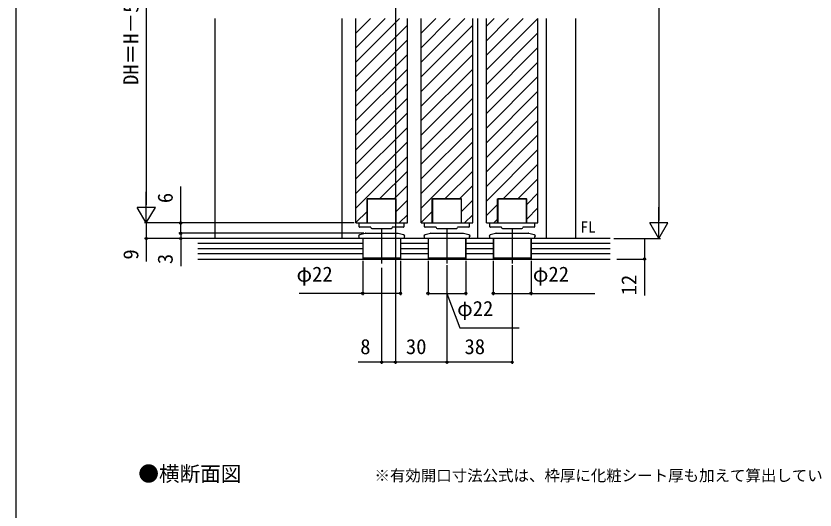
# Model space of a CAD drawing. Units: millimetres, scale not verified. Extents: x -525 to 525, y -783 to 779.
# Drawn here: x -525 to -59.8, y -10.4 to 277.2 of the extents above; entities that cross this region are included whole.
import ezdxf
from ezdxf.enums import TextEntityAlignment as Align

# ---------------------------------------------------------------- set-up
doc = ezdxf.new("R2010")
doc.units = ezdxf.units.MM
doc.header["$LTSCALE"] = 4
for name, color, linetype in [('0-2_USER1', 3, 'Continuous'), ('0-4_YKK_12', 2, 'Continuous'), ('0-5_YKK_13', 4, 'Continuous'), ('0-7_YKK_D', 6, 'Continuous'), ('0-8_YKK_ZWAK', 7, 'Continuous'), ('0-9_YSS_K', 3, 'Continuous')]:
    doc.layers.add(name, color=color, linetype=linetype)
doc.styles.add('ＭＳ ゴシック', font='')
doc.styles.get('ＭＳ ゴシック').set_extended_font_data('MS Gothic')

msp = doc.modelspace()

# ---------------------------------------------------------------- linework, layer by layer
at = {"layer": '0-4_YKK_12'}
for p, q in [((-304.118, 503.699), (-304.118, 87.671)), ((-409.118, 147.71), (-409.118, 275.712)), ((-335.118, 147.71), (-335.118, 275.712)), ((-327.118, 156.714), (-327.118, 275.712)), ((-327.118, 267.227), (-318.632, 275.712)), ((-327.118, 258.742), (-310.147, 275.712)), ((-327.118, 250.256), (-301.662, 275.712)), ((-297.118, 156.714), (-297.118, 275.712)), ((-289.118, 156.714), (-289.118, 275.712)), ((-289.118, 267.227), (-280.632, 275.712)), ((-289.118, 258.742), (-272.147, 275.712)), ((-289.118, 250.256), (-263.662, 275.712)), ((-259.118, 156.714), (-259.118, 275.712)), ((-256.118, 147.71), (-256.118, 275.712)), ((-251.118, 156.714), (-251.118, 275.712)), ((-251.118, 271.286), (-246.691, 275.712)), ((-251.118, 262.8), (-238.206, 275.712)), ((-251.118, 254.315), (-229.721, 275.712)), ((-251.118, 245.83), (-221.236, 275.712)), ((-221.118, 156.714), (-221.118, 275.712)), ((-216.118, 147.71), (-216.118, 275.712)), ((-199.118, 147.71), (-199.118, 275.712)), ((-327.118, 241.771), (-297.118, 271.771)), ((-289.118, 241.771), (-259.118, 271.771)), ((-251.118, 237.345), (-221.118, 267.345)), ((-327.118, 233.286), (-297.118, 263.286)), ((-289.118, 233.286), (-259.118, 263.286)), ((-251.118, 228.859), (-221.118, 258.859)), ((-327.118, 224.8), (-297.118, 254.8)), ((-289.118, 224.8), (-259.118, 254.8)), ((-251.118, 220.374), (-221.118, 250.374)), ((-327.118, 216.315), (-297.118, 246.315)), ((-289.118, 216.315), (-259.118, 246.315)), ((-327.118, 207.83), (-297.118, 237.83)), ((-289.118, 207.83), (-259.118, 237.83)), ((-251.118, 211.889), (-221.118, 241.889)), ((-251.118, 203.403), (-221.118, 233.403)), ((-327.118, 199.345), (-297.118, 229.345)), ((-289.118, 199.345), (-259.118, 229.345)), ((-251.118, 194.918), (-221.118, 224.918)), ((-327.118, 190.859), (-297.118, 220.859)), ((-289.118, 190.859), (-259.118, 220.859)), ((-251.118, 186.433), (-221.118, 216.433)), ((-327.118, 182.374), (-297.118, 212.374)), ((-289.118, 182.374), (-259.118, 212.374)), ((-251.118, 177.948), (-221.118, 207.948)), ((-327.118, 173.889), (-297.118, 203.889)), ((-289.118, 173.889), (-259.118, 203.889)), ((-327.118, 165.403), (-297.118, 195.403)), ((-289.118, 165.403), (-259.118, 195.403)), ((-251.118, 169.462), (-221.118, 199.462)), ((-241.381, 170.714), (-221.118, 190.977)), ((-313.322, 170.714), (-297.118, 186.918)), ((-275.322, 170.714), (-259.118, 186.918)), ((-232.896, 170.714), (-221.118, 182.492)), ((-304.837, 170.714), (-297.118, 178.433)), ((-266.837, 170.714), (-259.118, 178.433)), ((-227.618, 167.506), (-221.118, 174.006)), ((-320.618, 156.714), (-320.618, 170.714)), ((-320.618, 170.714), (-303.618, 170.714)), ((-303.618, 156.714), (-303.618, 170.714)), ((-303.618, 163.448), (-297.118, 169.948)), ((-282.618, 156.714), (-282.618, 170.714)), ((-282.618, 170.714), (-265.618, 170.714)), ((-265.618, 156.714), (-265.618, 170.714)), ((-265.618, 163.448), (-259.118, 169.948)), ((-251.118, 160.977), (-244.618, 167.477)), ((-244.618, 156.714), (-244.618, 170.714)), ((-244.618, 170.714), (-227.618, 170.714)), ((-227.618, 156.714), (-227.618, 170.714)), ((-327.118, 156.918), (-320.618, 163.418)), ((-289.118, 156.918), (-282.618, 163.418)), ((-227.618, 159.021), (-221.118, 165.521)), ((-301.866, 156.714), (-297.118, 161.462)), ((-263.866, 156.714), (-259.118, 161.462)), ((-246.896, 156.714), (-244.618, 158.992)), ((-327.118, 156.714), (-297.118, 156.714)), ((-289.118, 156.714), (-259.118, 156.714)), ((-251.118, 156.714), (-221.118, 156.714)), ((-221.44, 156.714), (-221.118, 157.036))]:
    msp.add_line(p, q, dxfattribs=at)
at = {"layer": '0-5_YKK_13'}
for p, q in [((-303.718, 170.714), (-320.518, 170.714)), ((-320.518, 170.714), (-320.518, 156.714)), ((-303.718, 156.714), (-303.718, 170.714)), ((-265.718, 170.714), (-282.518, 170.714)), ((-282.518, 170.714), (-282.518, 156.714)), ((-265.718, 156.714), (-265.718, 170.714)), ((-227.718, 170.714), (-244.518, 170.714)), ((-244.518, 170.714), (-244.518, 156.714)), ((-227.718, 156.714), (-227.718, 170.714)), ((-325.118, 156.049), (-325.118, 156.414)), ((-325.118, 156.014), (-325.118, 156.049)), ((-325.118, 155.418), (-325.118, 156.014)), ((-325.118, 154.514), (-325.118, 155.418)), ((-324.818, 156.714), (-324.118, 156.714)), ((-323.577, 154.214), (-324.818, 154.214)), ((-324.118, 156.714), (-320.518, 156.714)), ((-318.318, 154.214), (-323.577, 154.214)), ((-318.318, 154.08), (-318.318, 154.214)), ((-317.818, 153.58), (-306.418, 153.58)), ((-300.659, 154.214), (-305.918, 154.214)), ((-299.418, 154.214), (-300.659, 154.214)), ((-299.118, 156.414), (-299.118, 156.049)), ((-299.118, 155.418), (-299.118, 154.514)), ((-287.118, 156.049), (-287.118, 156.414)), ((-287.118, 156.014), (-287.118, 156.049)), ((-287.118, 155.418), (-287.118, 156.014)), ((-287.118, 154.514), (-287.118, 155.418)), ((-286.818, 156.714), (-286.118, 156.714)), ((-285.577, 154.214), (-286.818, 154.214)), ((-286.118, 156.714), (-282.518, 156.714)), ((-280.318, 154.214), (-285.577, 154.214)), ((-280.318, 154.08), (-280.318, 154.214)), ((-279.818, 153.58), (-268.418, 153.58)), ((-262.659, 154.214), (-267.918, 154.214)), ((-261.418, 154.214), (-262.659, 154.214)), ((-261.118, 156.414), (-261.118, 156.049)), ((-261.118, 155.418), (-261.118, 154.514)), ((-249.118, 156.049), (-249.118, 156.414)), ((-249.118, 156.014), (-249.118, 156.049)), ((-249.118, 155.418), (-249.118, 156.014)), ((-249.118, 154.514), (-249.118, 155.418)), ((-248.818, 156.714), (-248.118, 156.714)), ((-247.577, 154.214), (-248.818, 154.214)), ((-248.118, 156.714), (-244.518, 156.714)), ((-242.318, 154.214), (-247.577, 154.214)), ((-242.318, 154.08), (-242.318, 154.214)), ((-241.818, 153.58), (-230.418, 153.58)), ((-224.659, 154.214), (-229.918, 154.214)), ((-223.418, 154.214), (-224.659, 154.214)), ((-223.118, 156.414), (-223.118, 156.049)), ((-223.118, 155.418), (-223.118, 154.514)), ((-325.618, 148.871), (-325.618, 148.81)), ((-321.745, 150.676), (-324.877, 149.837)), ((-321.486, 150.71), (-302.749, 150.71)), ((-312.118, 153.21), (-312.118, 133.21)), ((-299.359, 149.837), (-302.491, 150.676)), ((-298.618, 148.81), (-298.618, 148.871)), ((-287.618, 148.871), (-287.618, 148.81)), ((-283.745, 150.676), (-286.877, 149.837)), ((-283.486, 150.71), (-264.749, 150.71)), ((-274.118, 153.21), (-274.118, 133.21)), ((-261.359, 149.837), (-264.491, 150.676)), ((-260.618, 148.81), (-260.618, 148.871)), ((-249.618, 148.871), (-249.618, 148.81)), ((-245.745, 150.676), (-248.877, 149.837)), ((-245.486, 150.71), (-226.749, 150.71)), ((-236.118, 153.21), (-236.118, 133.21)), ((-223.359, 149.837), (-226.491, 150.676)), ((-222.618, 148.81), (-222.618, 148.871)), ((-325.156, 148.81), (-325.618, 148.81)), ((-300.268, 147.71), (-323.968, 147.71)), ((-323.018, 147.71), (-323.018, 136.41)), ((-301.218, 147.71), (-301.218, 136.41)), ((-287.156, 148.81), (-287.618, 148.81)), ((-285.118, 147.71), (-285.968, 147.71)), ((-285.018, 147.71), (-285.018, 136.41)), ((-263.218, 147.71), (-263.218, 136.41)), ((-262.268, 147.71), (-263.118, 147.71)), ((-249.156, 148.81), (-249.618, 148.81)), ((-224.268, 147.71), (-247.968, 147.71)), ((-247.018, 147.71), (-247.018, 136.41)), ((-225.218, 147.71), (-225.218, 136.41)), ((-323.018, 136.41), (-322.518, 135.91)), ((-323.018, 136.41), (-301.218, 136.41)), ((-301.718, 135.91), (-322.518, 135.91)), ((-301.718, 135.91), (-301.218, 136.41)), ((-285.018, 136.41), (-284.518, 135.91)), ((-285.018, 136.41), (-263.218, 136.41)), ((-263.718, 135.91), (-284.518, 135.91)), ((-263.718, 135.91), (-263.218, 136.41)), ((-247.018, 136.41), (-246.518, 135.91)), ((-247.018, 136.41), (-225.218, 136.41)), ((-225.718, 135.91), (-246.518, 135.91)), ((-225.718, 135.91), (-225.218, 136.41))]:
    msp.add_line(p, q, dxfattribs=at)
for points in [[(-303.718, 156.714), (-300.118, 156.714), (-299.418, 156.714)], [(-299.118, 156.049), (-299.118, 156.014), (-299.118, 155.418)], [(-265.718, 156.714), (-262.118, 156.714), (-261.418, 156.714)], [(-261.118, 156.049), (-261.118, 156.014), (-261.118, 155.418)], [(-227.718, 156.714), (-224.118, 156.714), (-223.418, 156.714)], [(-223.118, 156.049), (-223.118, 156.014), (-223.118, 155.418)], [(-298.618, 148.81), (-299.079, 148.81), (-299.079, 147.71), (-325.156, 147.71), (-325.156, 148.81)], [(-260.618, 148.81), (-261.079, 148.81), (-261.079, 147.71), (-287.156, 147.71), (-287.156, 148.81)], [(-222.618, 148.81), (-223.079, 148.81), (-223.079, 147.71), (-249.156, 147.71), (-249.156, 148.81)]]:
    msp.add_lwpolyline(points, dxfattribs=at)
for centre, radius, start, end in [((-324.818, 156.414), 0.3, 90, 180), ((-324.818, 154.514), 0.3, 180, 270), ((-317.818, 154.08), 0.5, 180, 270), ((-306.418, 154.08), 0.5, 270, 0), ((-299.418, 156.414), 0.3, 0, 90), ((-299.418, 154.514), 0.3, 270, 0), ((-286.818, 156.414), 0.3, 90, 180), ((-286.818, 154.514), 0.3, 180, 270), ((-279.818, 154.08), 0.5, 180, 270), ((-268.418, 154.08), 0.5, 270, 0), ((-261.418, 156.414), 0.3, 0, 90), ((-261.418, 154.514), 0.3, 270, 0), ((-248.818, 156.414), 0.3, 90, 180), ((-248.818, 154.514), 0.3, 180, 270), ((-241.818, 154.08), 0.5, 180, 270), ((-230.418, 154.08), 0.5, 270, 0), ((-223.418, 156.414), 0.3, 0, 90), ((-223.418, 154.514), 0.3, 270, 0), ((-324.618, 148.871), 1, 105, 180), ((-321.486, 149.71), 1, 90, 105), ((-302.749, 149.71), 1, 75, 90), ((-299.618, 148.871), 1, 0, 75), ((-286.618, 148.871), 1, 105, 180), ((-283.486, 149.71), 1, 90, 105), ((-264.749, 149.71), 1, 75, 90), ((-261.618, 148.871), 1, 0, 75), ((-248.618, 148.871), 1, 105, 180), ((-245.486, 149.71), 1, 90, 105), ((-226.749, 149.71), 1, 75, 90), ((-223.618, 148.871), 1, 0, 75)]:
    msp.add_arc(centre, radius, start, end, dxfattribs=at)
at = {"layer": '0-7_YKK_D'}
for p, q in [((-150.79, 437.21), (-150.79, 158.21)), ((-449.118, 393.211), (-449.118, 167.214)), ((-449.118, 156.714), (-449.118, 174.9)), ((-449.118, 156.714), (-454.368, 165.807)), ((-443.868, 165.807), (-454.368, 165.807)), ((-449.118, 156.714), (-443.868, 165.807)), ((-150.79, 147.71), (-150.79, 165.897)), ((-411.118, 156.714), (-450.118, 156.714)), ((-329.118, 156.714), (-450.118, 156.714)), ((-328.118, 156.714), (-430.118, 156.714)), ((-150.79, 147.71), (-156.04, 156.804)), ((-145.54, 156.804), (-156.04, 156.804)), ((-150.79, 147.71), (-145.54, 156.804)), ((-322.486, 150.71), (-430.118, 150.71)), ((-322.486, 150.71), (-430.118, 150.71)), ((-429.118, 150.71), (-429.118, 153.26)), ((-429.118, 150.71), (-429.118, 147.71)), ((-414.004, 147.71), (-450.118, 147.71)), ((-336.118, 147.71), (-430.118, 147.71)), ((-429.118, 147.71), (-429.118, 131.656)), ((-176.928, 147.71), (-149.79, 147.71)), ((-175.269, 147.71), (-158.118, 147.71)), ((-175.118, 135.71), (-158.118, 135.71)), ((-323.118, 134.71), (-323.118, 114.71)), ((-312.118, 130.546), (-312.118, 74.71)), ((-301.118, 134.71), (-301.118, 114.71)), ((-285.118, 134.71), (-285.118, 114.71)), ((-274.118, 132.21), (-274.118, 74.71)), ((-274.118, 132.21), (-274.118, 74.71)), ((-263.118, 134.71), (-263.118, 114.71)), ((-247.118, 134.71), (-247.118, 114.71)), ((-236.118, 132.21), (-236.118, 74.71)), ((-225.118, 134.71), (-225.118, 114.71)), ((-285.118, 115.71), (-263.118, 115.71)), ((-304.118, 104.947), (-304.118, 74.71)), ((-304.118, 104.947), (-304.118, 74.71)), ((-274.118, 75.71), (-304.118, 75.71)), ((-236.118, 75.71), (-274.118, 75.71))]:
    msp.add_line(p, q, dxfattribs=at)
for points in [[(-429.118, 150.71), (-429.118, 156.714), (-429.118, 178.041)], [(-449.118, 156.714), (-449.118, 147.71), (-449.118, 134.342)], [(-159.118, 147.71), (-159.118, 135.71), (-159.118, 114.433)], [(-301.118, 115.71), (-323.118, 115.71), (-360.145, 115.71)], [(-274.118, 115.71), (-266.626, 95.71), (-232.149, 95.71)], [(-247.118, 115.71), (-225.118, 115.71), (-188.09, 115.71)], [(-304.118, 75.71), (-312.118, 75.71), (-325.759, 75.71)]]:
    msp.add_lwpolyline(points, dxfattribs=at)
for centre in [(-429.118, 156.714), (-429.118, 150.71), (-429.118, 150.71), (-449.118, 147.71), (-429.118, 147.71), (-159.118, 135.71), (-323.118, 115.71), (-301.118, 115.71), (-285.118, 115.71), (-263.118, 115.71), (-247.118, 115.71), (-225.118, 115.71), (-312.118, 75.71), (-304.118, 75.71), (-304.118, 75.71), (-274.118, 75.71), (-274.118, 75.71), (-236.118, 75.71)]:
    msp.add_circle(centre, 0.637, dxfattribs=at)
at = {"layer": '0-8_YKK_ZWAK'}
msp.add_line((-525, 746.6), (-525, -783.4), dxfattribs=at)
at = {"layer": '0-9_YSS_K'}
for p, q in [((-323.118, 147.71), (-419.118, 147.71)), ((-323.118, 144.71), (-419.118, 144.71)), ((-323.118, 147.71), (-323.118, 135.71)), ((-285.118, 147.71), (-301.118, 147.71)), ((-301.118, 147.71), (-301.118, 135.71)), ((-285.118, 144.71), (-301.118, 144.71)), ((-285.118, 147.71), (-285.118, 135.71)), ((-247.118, 147.71), (-263.118, 147.71)), ((-263.118, 147.71), (-263.118, 135.71)), ((-247.118, 144.71), (-263.118, 144.71)), ((-247.118, 147.71), (-247.118, 135.71)), ((-179.118, 147.71), (-225.118, 147.71)), ((-225.118, 147.71), (-225.118, 135.71)), ((-179.118, 144.71), (-225.118, 144.71)), ((-323.118, 141.71), (-419.118, 141.71)), ((-285.118, 141.71), (-301.118, 141.71)), ((-247.118, 141.71), (-263.118, 141.71)), ((-179.118, 141.71), (-225.118, 141.71)), ((-323.118, 138.71), (-419.118, 138.71)), ((-419.118, 135.71), (-179.118, 135.71)), ((-285.118, 138.71), (-301.118, 138.71)), ((-247.118, 138.71), (-263.118, 138.71)), ((-179.118, 138.71), (-225.118, 138.71))]:
    msp.add_line(p, q, dxfattribs=at)

# ---------------------------------------------------------------- texts
at = {"layer": '0-2_USER1', "style": 'ＭＳ ゴシック'}
for s, height, p in [('FL', 6.598, (-196.402, 149.084)), ('●横断面図', 8.798, (-453.769, 3.673)), ('※有効開口寸法公式は、枠厚に化粧シート厚も加えて算出しています。', 6.598, (-316.322, 4.413))]:
    msp.add_text(s, height=height, dxfattribs=at).set_placement(p, align=Align.BOTTOM_LEFT)
at = {"layer": '0-7_YKK_D', "style": 'ＭＳ ゴシック'}
for s, p in [('DH＝H－53', (-451.118, 237.053)), ('6', (-431.118, 168.268)), ('9', (-451.118, 135.388)), ('3', (-431.118, 132.769)), ('12', (-161.118, 114.592))]:
    msp.add_text(s, height=8.798, rotation=90, dxfattribs=at).set_placement(p, align=Align.BOTTOM_LEFT)
for s, p in [('φ22', (-361.69, 119.892)), ('φ22', (-224.113, 119.892)), ('φ22', (-268.172, 99.892)), ('8', (-324.577, 77.71)), ('30', (-297.981, 77.71)), ('38', (-263.879, 77.71))]:
    msp.add_text(s, height=8.798, dxfattribs=at).set_placement(p, align=Align.BOTTOM_LEFT)

doc.saveas('drawing.dxf')
